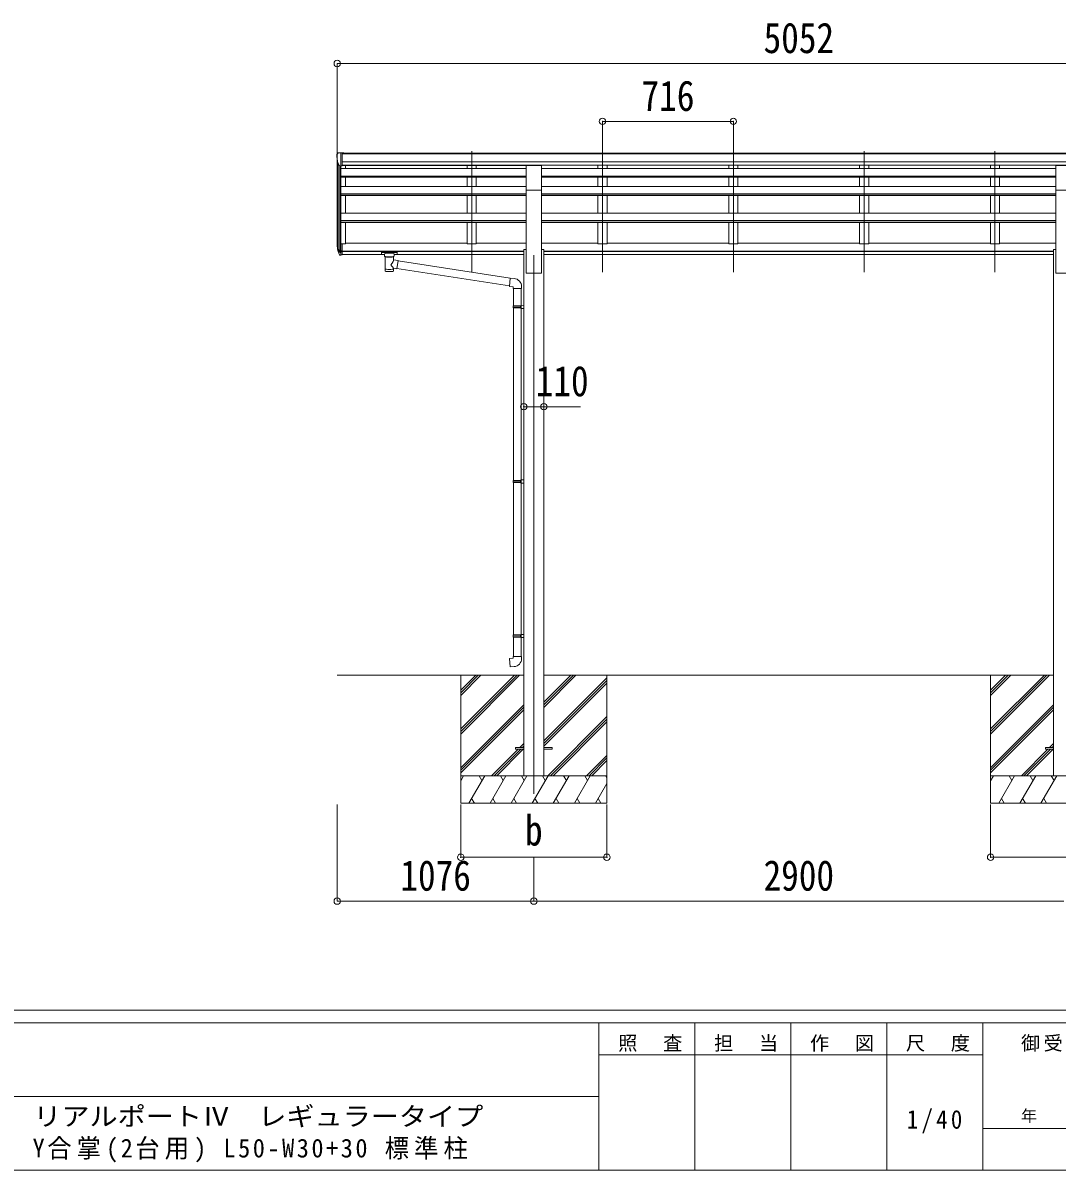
# Model space of a CAD drawing. Units: millimetres at full size. Extents: x -9783 to 9892, y -6828 to 6752.
# Drawn here: x 53 to 5713, y -6828 to -549 of the extents above; entities that cross this region are included whole.
import ezdxf
from ezdxf.enums import TextEntityAlignment as Align

# ---------------------------------------------------------------- set-up
doc = ezdxf.new("R2010")
doc.units = ezdxf.units.MM
doc.header["$LTSCALE"] = 35
doc.header["$PDMODE"] = 32
doc.header["$PDSIZE"] = 35
for name, color, linetype, lineweight in [('0-0_0', 7, 'Continuous', 9), ('0-1_本体', 4, 'Continuous', 9), ('0-2_部品', 7, 'Continuous', 9), ('0-8_PARTS2', 2, 'Continuous', 9), ('0-A_寸法', 6, 'Continuous', 9), ('F-0_240', 7, 'Continuous', 9)]:
    doc.layers.add(name, color=color, linetype=linetype, lineweight=lineweight)
doc.styles.add('ＭＳ ゴシック', font='')
doc.styles.get('ＭＳ ゴシック').set_extended_font_data('MS Gothic')

msp = doc.modelspace()

# ---------------------------------------------------------------- linework, layer by layer
at = {"layer": '0-0_0'}
for p, q in [((1773.05, -4119.55), (2794.05, -4119.55)), ((2449.05, -4119.55), (2449.05, -4819.55)), ((2449.05, -4413.73), (2743.23, -4119.55)), ((2449.05, -4427.87), (2757.37, -4119.55)), ((2449.05, -4442.01), (2771.51, -4119.55)), ((2449.05, -4229.88), (2559.38, -4119.55)), ((2449.05, -4215.74), (2545.24, -4119.55)), ((2449.05, -4201.6), (2531.09, -4119.55)), ((2904.05, -4295.38), (3079.88, -4119.55)), ((2904.05, -4281.24), (3065.74, -4119.55)), ((2904.05, -4267.09), (3051.59, -4119.55)), ((2904.05, -4119.55), (5694.05, -4119.55)), ((2904.05, -4479.22), (3249.05, -4134.23)), ((3249.05, -4119.55), (3249.05, -4819.55)), ((5349.05, -4119.55), (5349.05, -4819.55)), ((5349.05, -4413.73), (5643.23, -4119.55)), ((5349.05, -4427.87), (5657.37, -4119.55)), ((5349.05, -4442.01), (5671.51, -4119.55)), ((5349.05, -4229.88), (5459.38, -4119.55)), ((5349.05, -4215.74), (5445.24, -4119.55)), ((5349.05, -4201.6), (5431.09, -4119.55)), ((2904.05, -4493.37), (3249.05, -4148.37)), ((2904.05, -4507.51), (3249.05, -4162.51)), ((2449.05, -4625.86), (2794.05, -4280.86)), ((2449.05, -4640), (2794.05, -4295)), ((2449.05, -4654.14), (2794.05, -4309.14)), ((5349.05, -4625.86), (5694.05, -4280.86)), ((5349.05, -4640), (5694.05, -4295)), ((5349.05, -4654.14), (5694.05, -4309.14)), ((2925.86, -4669.55), (3249.05, -4346.36)), ((2940, -4669.55), (3249.05, -4360.5)), ((2954.14, -4669.55), (3249.05, -4374.64)), ((2771.99, -4515.05), (2794.05, -4492.99)), ((2786.13, -4515.05), (2794.05, -4507.13)), ((5671.99, -4515.05), (5694.05, -4492.99)), ((5686.13, -4515.05), (5694.05, -4507.13)), ((2617.49, -4669.55), (2762.99, -4524.05)), ((2631.63, -4669.55), (2777.13, -4524.05)), ((2645.77, -4669.55), (2791.27, -4524.05)), ((3137.99, -4669.55), (3249.05, -4558.49)), ((3152.13, -4669.55), (3249.05, -4572.63)), ((5517.49, -4669.55), (5662.99, -4524.05)), ((5531.63, -4669.55), (5677.13, -4524.05)), ((5545.77, -4669.55), (5691.27, -4524.05)), ((3166.27, -4669.55), (3249.05, -4586.77)), ((3249.05, -4669.55), (2449.05, -4669.55)), ((2449.05, -4697.05), (2464.93, -4669.55)), ((2493.79, -4819.55), (2580.4, -4669.55)), ((2565.4, -4695.53), (2550.4, -4669.55)), ((2609.26, -4819.55), (2695.87, -4669.55)), ((2680.87, -4695.53), (2665.86, -4669.55)), ((2724.73, -4819.55), (2811.34, -4669.55)), ((2796.34, -4695.53), (2781.33, -4669.55)), ((2840.2, -4819.55), (2926.81, -4669.55)), ((2911.81, -4695.53), (2896.8, -4669.55)), ((2955.67, -4819.55), (3042.28, -4669.55)), ((3027.28, -4695.53), (3012.28, -4669.55)), ((3071.14, -4819.55), (3157.75, -4669.55)), ((3127.75, -4669.55), (3142.75, -4695.53)), ((3243.22, -4669.55), (3249.05, -4679.65)), ((6149.05, -4669.55), (5349.05, -4669.55)), ((5349.05, -4697.05), (5364.93, -4669.55)), ((5393.79, -4819.55), (5480.4, -4669.55)), ((5465.4, -4695.53), (5450.4, -4669.55)), ((5509.26, -4819.55), (5595.87, -4669.55)), ((5580.87, -4695.53), (5565.86, -4669.55)), ((5624.73, -4819.55), (5711.34, -4669.55)), ((5696.34, -4695.53), (5681.33, -4669.55)), ((3186.61, -4819.55), (3249.05, -4711.41)), ((2449.05, -4819.55), (3249.05, -4819.55)), ((2508.79, -4793.57), (2523.79, -4819.55)), ((2624.26, -4793.57), (2639.26, -4819.55)), ((2739.73, -4793.57), (2754.73, -4819.55)), ((2855.2, -4793.57), (2870.2, -4819.55)), ((2970.67, -4793.57), (2985.67, -4819.55)), ((3086.14, -4793.57), (3101.14, -4819.55)), ((3201.61, -4793.57), (3216.61, -4819.55)), ((5349.05, -4819.55), (6149.05, -4819.55)), ((5408.79, -4793.57), (5423.79, -4819.55)), ((5524.26, -4793.57), (5539.26, -4819.55)), ((5639.73, -4793.57), (5654.73, -4819.55))]:
    msp.add_line(p, q, dxfattribs=at)
at = {"layer": '0-1_本体'}
for p, q in [((1773.05, -1760.28), (1773.05, -1297.88)), ((1777.33, -1316.68), (1777.33, -1784.55)), ((1799.55, -1261.13), (6798.55, -1261.13)), ((1799.55, -1266.49), (6798.55, -1266.49)), ((1799.55, -1310.01), (6798.55, -1310.01)), ((1787.05, -1332.04), (1787.05, -1802.55)), ((1793.05, -1331.51), (1793.05, -1758.11)), ((2806.55, -1345.91), (1793.05, -1345.91)), ((1799.55, -1327.68), (6798.55, -1327.68)), ((2806.55, -1330.05), (1799.55, -1330.05)), ((1818.05, -1345.91), (1818.05, -1330.05)), ((2484.05, -1330.14), (2484.05, -1345.91)), ((2534.05, -1330.14), (2534.05, -1345.91)), ((5706.55, -1345.91), (2891.55, -1345.91)), ((3200.05, -1330.14), (3200.05, -1345.91)), ((3250.05, -1330.14), (3250.05, -1345.91)), ((3916.05, -1330.14), (3916.05, -1345.91)), ((3966.05, -1330.14), (3966.05, -1345.91)), ((4632.05, -1330.14), (4632.05, -1345.91)), ((4682.05, -1330.14), (4682.05, -1345.91)), ((5348.05, -1330.14), (5348.05, -1345.91)), ((5398.05, -1330.14), (5398.05, -1345.91)), ((1793.05, -1387.61), (2806.55, -1387.61)), ((1793.05, -1389.3), (2806.55, -1389.3)), ((1793.05, -1393.71), (2806.55, -1393.71)), ((1818.05, -1444.69), (1818.05, -1393.71)), ((1818.05, -1399.89), (1818.05, -1394.12)), ((2484.05, -1393.71), (2484.05, -1444.68)), ((2534.05, -1393.71), (2534.05, -1444.68)), ((2891.55, -1387.61), (5706.55, -1387.61)), ((2891.55, -1389.3), (5706.55, -1389.3)), ((2891.55, -1393.71), (5706.55, -1393.71)), ((3200.05, -1393.71), (3200.05, -1444.68)), ((3250.05, -1393.71), (3250.05, -1444.68)), ((3916.05, -1393.71), (3916.05, -1444.68)), ((3966.05, -1393.71), (3966.05, -1444.68)), ((4632.05, -1393.71), (4632.05, -1444.68)), ((4682.05, -1393.71), (4682.05, -1444.68)), ((5348.05, -1393.71), (5348.05, -1444.68)), ((5398.05, -1393.71), (5398.05, -1444.68)), ((1793.05, -1444.69), (2806.55, -1444.69)), ((1793.05, -1485.35), (2806.55, -1485.35)), ((1793.05, -1487.03), (2806.55, -1487.03)), ((1793.21, -1493.75), (2806.55, -1493.75)), ((1818.05, -1590.84), (1818.05, -1494.15)), ((2484.05, -1493.74), (2484.05, -1590.42)), ((2534.05, -1493.74), (2534.05, -1590.42)), ((2806.55, -1919.55), (2806.55, -1463.92)), ((2891.55, -1444.69), (5706.55, -1444.69)), ((2891.55, -1919.55), (2891.55, -1463.92)), ((2891.55, -1485.35), (5706.55, -1485.35)), ((2891.55, -1487.03), (5706.55, -1487.03)), ((2891.55, -1493.75), (5706.55, -1493.75)), ((3200.05, -1493.74), (3200.05, -1590.42)), ((3250.05, -1493.74), (3250.05, -1590.42)), ((3916.05, -1493.74), (3916.05, -1590.42)), ((3966.05, -1493.74), (3966.05, -1590.42)), ((4632.05, -1493.74), (4632.05, -1590.42)), ((4682.05, -1493.74), (4682.05, -1590.42)), ((5348.05, -1493.74), (5348.05, -1590.42)), ((5398.05, -1493.74), (5398.05, -1590.42)), ((5706.55, -1919.55), (5706.55, -1463.92)), ((1793.05, -1590.42), (2806.55, -1590.42)), ((2806.55, -1629.89), (1793.05, -1629.89)), ((2806.55, -1631.57), (1793.05, -1631.57)), ((2891.55, -1590.42), (5706.55, -1590.42)), ((5706.55, -1629.89), (2891.55, -1629.89)), ((5706.55, -1631.57), (2891.55, -1631.57)), ((2806.55, -1640.61), (1793.05, -1640.61)), ((1818.05, -1758.94), (1818.05, -1641.03)), ((2484.05, -1640.61), (2484.05, -1758.53)), ((2534.05, -1640.61), (2534.05, -1758.53)), ((5706.55, -1640.61), (2891.55, -1640.61)), ((3200.05, -1640.61), (3200.05, -1758.53)), ((3250.05, -1640.61), (3250.05, -1758.53)), ((3916.05, -1640.61), (3916.05, -1758.53)), ((3966.05, -1640.61), (3966.05, -1758.53)), ((4632.05, -1640.61), (4632.05, -1758.53)), ((4682.05, -1640.61), (4682.05, -1758.53)), ((5348.05, -1640.61), (5348.05, -1758.53)), ((5398.05, -1640.61), (5398.05, -1758.53)), ((1818.05, -1753.73), (2484.05, -1753.73)), ((2534.05, -1753.73), (2806.55, -1753.73)), ((2891.55, -1753.73), (3200.05, -1753.73)), ((3250.05, -1753.73), (3916.05, -1753.73)), ((3966.05, -1753.73), (4632.05, -1753.73)), ((4682.05, -1753.73), (5348.05, -1753.73)), ((5398.05, -1753.73), (5706.55, -1753.73)), ((1799.55, -1758.94), (1818.05, -1758.94)), ((1799.55, -1798.04), (2794.05, -1798.04)), ((1799.55, -1799.42), (2794.05, -1799.42)), ((1799.55, -1816.59), (2031.05, -1816.59)), ((2085.05, -1816.59), (2794.05, -1816.59)), ((2484.05, -1758.53), (2534.05, -1758.53)), ((2794.05, -1789.55), (2794.05, -4669.55)), ((2794.05, -1789.55), (2806.55, -1789.55)), ((2891.55, -1789.55), (2904.05, -1789.55)), ((2904.05, -1789.55), (2904.05, -4669.55)), ((2904.05, -1798.04), (5694.05, -1798.04)), ((2904.05, -1799.42), (5694.05, -1799.42)), ((2904.05, -1816.59), (5694.05, -1816.59)), ((3200.05, -1758.53), (3250.05, -1758.53)), ((3916.05, -1758.53), (3966.05, -1758.53)), ((4632.05, -1758.53), (4682.05, -1758.53)), ((5348.05, -1758.53), (5398.05, -1758.53)), ((5694.05, -1789.55), (5694.05, -4669.55)), ((5694.05, -1789.55), (5706.55, -1789.55)), ((2806.55, -1919.55), (2891.55, -1919.55)), ((5706.55, -1919.55), (5791.55, -1919.55))]:
    msp.add_line(p, q, dxfattribs=at)
at = {"layer": '0-2_部品'}
for p, q in [((1771.05, -1268.9), (1771.05, -1269.53)), ((1777.96, -1260.1), (1773.89, -1265.9)), ((1785.42, -1330.7), (1776.15, -1314.63)), ((1781.05, -1259.53), (1778.72, -1259.67)), ((1781.05, -1259.53), (1799.55, -1259.53)), ((1793.05, -1332.51), (1793.05, -1259.53)), ((1799.55, -1259.53), (1809.55, -1259.62)), ((1799.55, -1331.51), (1799.55, -1259.53)), ((1809.55, -1261.13), (1809.55, -1259.62)), ((1793.05, -1332.51), (1787.84, -1332.19)), ((1799.55, -1331.51), (1793.05, -1331.51)), ((2806.55, -1329.77), (2891.55, -1329.77)), ((2806.55, -1463.92), (2806.55, -1329.77)), ((2891.55, -1463.92), (2891.55, -1329.77)), ((5706.55, -1329.77), (5791.55, -1329.77)), ((5706.55, -1463.92), (5706.55, -1329.77)), ((2806.55, -1463.92), (2891.55, -1463.92)), ((5706.55, -1463.92), (5791.55, -1463.92)), ((1775.44, -1784.16), (1785.6, -1803.33)), ((1786.61, -1802.08), (1776.86, -1783.66)), ((1778.03, -1801.01), (1785.6, -1818.5)), ((1793.05, -1802.83), (1787.91, -1802.83)), ((1793.05, -1804.83), (1788.2, -1804.83)), ((1793.05, -1820), (1788.2, -1820)), ((1793.05, -1758.11), (1793.05, -1820)), ((1799.55, -1758.11), (1793.05, -1758.11)), ((1799.55, -1796.43), (1793.05, -1796.43)), ((1799.55, -1801.83), (1793.05, -1801.83)), ((1799.55, -1819.18), (1793.05, -1819.18)), ((1799.55, -1758.11), (1799.55, -1819.18)), ((2014.55, -1804.89), (2014.55, -1815.65)), ((2014.55, -1805.08), (2014.55, -1806.62)), ((2016.55, -1804.23), (2099.55, -1804.23)), ((2016.55, -1806.4), (2099.55, -1806.4)), ((2016.55, -1816.31), (2031.05, -1816.31)), ((2031.05, -1823.12), (2031.05, -1812.85)), ((2085.05, -1823.12), (2085.05, -1812.85)), ((2085.05, -1816.31), (2099.55, -1816.31)), ((2101.55, -1804.89), (2101.55, -1815.65)), ((2035.15, -1827.62), (2035.13, -1907.91)), ((2080.95, -1845.19), (2080.95, -1827.61)), ((2106.17, -1849.1), (2080.95, -1845.19)), ((2106.17, -1849.1), (2099.15, -1894.36)), ((2720.09, -1946.41), (2105.86, -1851.12)), ((2080.96, -1907.91), (2080.95, -1891.29)), ((2080.95, -1891.54), (2099.15, -1894.36)), ((2716.42, -1988.34), (2099.42, -1892.62)), ((2740.97, -1947.73), (2720.13, -1945.91)), ((2736.05, -2003.47), (2782.05, -2003.47)), ((2738.05, -2003.47), (2738.05, -2097.47)), ((2780.05, -2003.47), (2780.05, -2094.91)), ((2782.05, -2003.47), (2782.05, -1992.56)), ((2736.05, -2099.47), (2737.05, -2097.47)), ((2736.05, -2099.47), (2780.05, -2099.47)), ((2736.05, -2099.47), (2736.05, -2107.47)), ((2736.05, -2107.47), (2780.05, -2107.47)), ((2736.05, -2107.47), (2737.05, -2109.47)), ((2737.05, -2097.47), (2780.05, -2097.47)), ((2737.05, -2109.47), (2780.05, -2109.47)), ((2738.05, -2109.47), (2738.05, -3053.24)), ((2775.57, -2099.47), (2775.14, -2097.47)), ((2778.05, -2094.97), (2794.05, -2094.5)), ((2778.05, -2096.97), (2778.05, -2094.97)), ((2778.05, -2096.97), (2780.05, -2096.97)), ((2778.05, -2111.97), (2778.05, -2109.97)), ((2778.05, -2111.97), (2794.05, -2112.44)), ((2780.05, -2112.03), (2780.05, -3050.68)), ((2794.05, -2094.5), (2794.05, -2112.44)), ((2736.05, -3055.24), (2737.05, -3053.24)), ((2736.05, -3055.24), (2780.05, -3055.24)), ((2736.05, -3055.24), (2736.05, -3063.24)), ((2736.05, -3063.24), (2780.05, -3063.24)), ((2736.05, -3063.24), (2737.05, -3065.24)), ((2737.05, -3053.24), (2780.05, -3053.24)), ((2737.05, -3065.24), (2780.05, -3065.24)), ((2738.05, -3065.24), (2738.05, -3898.82)), ((2775.57, -3055.24), (2775.14, -3053.24)), ((2778.05, -3050.74), (2794.05, -3050.27)), ((2778.05, -3052.74), (2778.05, -3050.74)), ((2778.05, -3052.74), (2780.05, -3052.74)), ((2778.05, -3067.74), (2778.05, -3065.74)), ((2778.05, -3067.74), (2794.05, -3068.21)), ((2780.05, -3067.8), (2780.05, -3896.26)), ((2794.05, -3050.27), (2794.05, -3068.21)), ((2736.05, -3900.82), (2737.05, -3898.82)), ((2736.05, -3900.82), (2780.05, -3900.82)), ((2736.05, -3900.82), (2736.05, -3908.82)), ((2736.05, -3908.82), (2780.05, -3908.82)), ((2736.05, -3908.82), (2737.05, -3910.82)), ((2737.05, -3898.82), (2780.05, -3898.82)), ((2737.05, -3910.82), (2780.05, -3910.82)), ((2738.05, -3910.82), (2738.05, -4016.95)), ((2775.57, -3900.82), (2775.14, -3898.82)), ((2778.05, -3896.32), (2794.05, -3895.84)), ((2778.05, -3898.32), (2778.05, -3896.32)), ((2778.05, -3898.32), (2780.05, -3898.32)), ((2778.05, -3913.32), (2778.05, -3911.32)), ((2778.05, -3913.32), (2794.05, -3913.79)), ((2780.05, -3913.37), (2780.05, -4016.95)), ((2794.05, -3895.84), (2794.05, -3913.79)), ((2736.05, -4016.95), (2782.05, -4016.95)), ((2736.05, -4026.95), (2736.05, -4016.95)), ((2782.05, -4016.95), (2782.05, -4027.87))]:
    msp.add_line(p, q, dxfattribs=at)
at = {"layer": '0-2_部品', "color": 4}
for p, q in [((2749.05, -4515.05), (2749.05, -4524.05)), ((2794.05, -4515.05), (2749.05, -4515.05)), ((2949.05, -4515.05), (2904.05, -4515.05)), ((2949.05, -4515.05), (2949.05, -4524.05)), ((5649.05, -4515.05), (5649.05, -4524.05)), ((5694.05, -4515.05), (5649.05, -4515.05)), ((2794.05, -4524.05), (2749.05, -4524.05)), ((2949.05, -4524.05), (2904.05, -4524.05)), ((5694.05, -4524.05), (5649.05, -4524.05))]:
    msp.add_line(p, q, dxfattribs=at)
at = {"layer": '0-2_部品'}
for points in [[(2014.55, -1804.89), (2014.59, -1804.69), (2014.67, -1804.56), (2014.77, -1804.46), (2014.87, -1804.4), (2014.99, -1804.36), (2015.28, -1804.3), (2015.77, -1804.25), (2016.31, -1804.23), (2016.55, -1804.23)], [(2014.55, -1815.65), (2014.59, -1815.84), (2014.67, -1815.98), (2014.77, -1816.08), (2014.87, -1816.14), (2014.99, -1816.18), (2015.28, -1816.24), (2015.77, -1816.29), (2016.31, -1816.31), (2016.55, -1816.31)], [(2099.55, -1804.23), (2099.9, -1804.23), (2100.43, -1804.26), (2100.88, -1804.31), (2101.18, -1804.38), (2101.35, -1804.48), (2101.47, -1804.62), (2101.54, -1804.8), (2101.55, -1804.89)], [(2099.55, -1816.31), (2099.9, -1816.31), (2100.43, -1816.28), (2100.88, -1816.23), (2101.18, -1816.16), (2101.35, -1816.06), (2101.47, -1815.92), (2101.54, -1815.74), (2101.55, -1815.65)], [(2031.09, -1823.06), (2031.06, -1823.42), (2031.31, -1824.38), (2031.83, -1825.26), (2032.63, -1826.1), (2033.75, -1826.9), (2035.15, -1827.62)], [(2080.95, -1827.61), (2081.18, -1827.52), (2082.54, -1826.78), (2083.65, -1825.93), (2084.41, -1825.07), (2084.87, -1824.17), (2085.04, -1823.28)], [(2720.13, -1945.91), (2716.12, -1991.73), (2736.05, -1993.47), (2736.05, -2003.47)], [(2775.57, -2099.47), (2775.57, -2107.47), (2775.14, -2109.47)], [(2778.05, -2109.97), (2780.05, -2109.97), (2780.05, -2096.97)], [(2775.57, -3055.24), (2775.57, -3063.24), (2775.14, -3065.24)], [(2778.05, -3065.74), (2780.05, -3065.74), (2780.05, -3052.74)], [(2775.57, -3900.82), (2775.57, -3908.82), (2775.14, -3910.82)], [(2778.05, -3911.32), (2780.05, -3911.32), (2780.05, -3898.32)], [(2740.97, -4072.7), (2720.13, -4074.52), (2716.12, -4028.7), (2736.05, -4026.95)]]:
    msp.add_lwpolyline(points, dxfattribs=at)
for centre, radius, start, end in [((1774.05, -1268.9), 3, 93, 180), ((1973.05, -1269.53), 202, 180, 192.90261), ((1778.78, -1260.67), 1, 93.5, 145), ((1788.02, -1329.2), 3, 210, 266.5), ((1861.71, -1761.99), 89.07, 174.49576, 194.41188), ((1861, -1757.71), 88.05, 177.22392, 197.21071), ((1906.27, -1764.93), 133.22, 183.27987, 195.71302), ((1788.2, -1801.83), 3, 210, 270), ((1788.2, -1817), 3, 210, 270), ((1787.91, -1801.33), 1.5, 210, 270), ((2737.05, -1992.56), 45, 0, 85), ((2737.05, -4027.87), 45, 275, 0)]:
    msp.add_arc(centre, radius, start, end, dxfattribs=at)
for centre, major_axis, ratio, start_param, end_param in [((2016.55, -1806.62), (2, 0), 0.109601, 1.5707963, 3.1415927), ((2058.05, -1812.85), (27, 0), 0.122176, 6.2831853, 9.424778), ((2099.55, -1806.62), (2, 0), 0.109601, 0, 1.5707963), ((2058.06, -1828.07), (-22.91, 0.42), 0.072511, 0.0008029, 1.5715993), ((2058.06, -1829.7), (-22.91, 0.42), 0.072511, 0.0008029, 1.5715993), ((2058.04, -1828.07), (22.92, 0.42), 0.07247, 4.71158, 6.2823764), ((2058.04, -1829.7), (22.92, 0.42), 0.07247, 4.71158, 6.2823764), ((2058.05, -1871.73), (-22.81, -26.62), 0.234429, 1.6855472, 3.1268519), ((2060.6, -1869.09), (20.32, -22.25), 0.045535, 0.0389954, 1.3075346), ((2069.05, -1823.12), (16, 0), 0.361356, 6.2636979, 6.2831853), ((2058.05, -1907.91), (22.92, 0), 0.101955, 3.1415499, 6.2833984), ((2058.05, -1895.47), (22.91, 0), 0.122865, 3.1415927, 6.2831853)]:
    msp.add_ellipse(centre, major_axis=major_axis, ratio=ratio, start_param=start_param, end_param=end_param, dxfattribs=at)
at = {"layer": '0-8_PARTS2'}
for p, q in [((2509.05, -1913.34), (2509.05, -1250.82)), ((3225.05, -1913.34), (3225.05, -1250.82)), ((3941.05, -1913.34), (3941.05, -1250.82)), ((4657.05, -1913.34), (4657.05, -1250.82)), ((5373.05, -1913.34), (5373.05, -1250.82)), ((2849.05, -1819.55), (2849.05, -4769.55))]:
    msp.add_line(p, q, dxfattribs=at)
at = {"layer": '0-A_寸法'}
for p, q in [((1773.05, -771.19), (1773.05, -1316.81)), ((1773.05, -771.19), (6825.05, -771.19)), ((3225.05, -1087.81), (3225.05, -1316.81)), ((3225.05, -1087.81), (3941.05, -1087.81)), ((3941.05, -1087.81), (3941.05, -1316.81)), ((2794.05, -2649.73), (2904.05, -2649.73)), ((2904.05, -2649.73), (3104.05, -2649.73)), ((1773.05, -5355.91), (1773.05, -4826.97)), ((2449.05, -5115.94), (2449.05, -4826.97)), ((3249.05, -5115.94), (3249.05, -4826.97)), ((5349.05, -5115.94), (5349.05, -4826.97)), ((2449.05, -5115.94), (3249.05, -5115.94)), ((2849.05, -5355.91), (2849.05, -5115.94)), ((5349.05, -5115.94), (6149.05, -5115.94)), ((1773.05, -5355.91), (2849.05, -5355.91)), ((2849.05, -5355.91), (5749.05, -5355.91))]:
    msp.add_line(p, q, dxfattribs=at)
for p in [(1773.05, -771.19), (3225.05, -1087.81), (3941.05, -1087.81), (2794.05, -2649.73), (2904.05, -2649.73), (2449.05, -5115.94), (3249.05, -5115.94), (5349.05, -5115.94), (1773.05, -5355.91), (2849.05, -5355.91)]:
    msp.add_point(p, dxfattribs=at)
at = {"layer": 'F-0_240', "color": 5}
for p, q in [((-9783.03, -5953.1), (9396.97, -5953.1)), ((-9783.03, -6023.1), (6285.75, -6023.1)), ((3205.75, -6023.1), (3205.75, -6828.1)), ((3730.75, -6023.1), (3730.75, -6828.1)), ((4255.75, -6023.1), (4255.75, -6828.1)), ((4780.75, -6023.1), (4780.75, -6828.1)), ((5305.75, -6023.1), (5305.75, -6828.1)), ((3205.75, -6198.1), (5305.75, -6198.1)), ((-3969.25, -6425.6), (3205.75, -6425.6)), ((5305.75, -6600.6), (6285.75, -6600.6)), ((-9783.03, -6828.1), (9396.97, -6828.1))]:
    msp.add_line(p, q, dxfattribs=at)

# ---------------------------------------------------------------- texts
at = {"layer": '0-A_寸法', "color": 7, "style": 'ＭＳ ゴシック', "width": 0.85}
for s, p in [('5052', (4106.55, -764.19)), ('716', (3438.67, -1080.81)), ('110', (2859.67, -2642.73)), ('b', (2800.92, -5101.56)), ('1076', (2118.55, -5348.91)), ('2900', (4106.55, -5348.91))]:
    msp.add_text(s, height=166.8, dxfattribs=at).set_placement(p, align=Align.BOTTOM_LEFT)
at = {"layer": 'F-0_240', "style": 'ＭＳ ゴシック', "width": 1.1}
msp.add_text('リアルポートⅣ\u3000レギュラータイプ', height=102.6, dxfattribs=at).set_placement((109.35, -6616.22), align=Align.BOTTOM_LEFT)
at = {"layer": 'F-0_240', "style": 'ＭＳ ゴシック'}
msp.add_text('年\u3000\u3000月\u3000\u3000日', height=64.15, dxfattribs=at).set_placement((5515.76, -6583.1), align=Align.BOTTOM_LEFT)
at = {"layer": 'F-0_240', "attachment_point": 7, "style": 'ＭＳ ゴシック'}
for s, insert, char_height in [('\\T1.17;照\u3000査', (3310.76, -6180.6), 76.98), ('\\T1.17;担\u3000当', (3835.76, -6180.6), 76.98), ('\\T1.17;作\u3000図', (4360.75, -6180.6), 76.98), ('\\T1.17;尺\u3000度', (4885.76, -6180.6), 76.98), ('\\T1.17;御受領印', (5515.75, -6180.6), 76.98), ('\\T1.28;\\W0.9;1/40', (4890.13, -6626.85), 102.6), ('\\T1.21;\\W0.95;Y合掌(2台用)\\~L50-W30+30\\~標準柱', (105.77, -6786.55), 102.6)]:
    msp.add_mtext(s, dxfattribs=dict(at, insert=insert, char_height=char_height))

doc.saveas('drawing.dxf')
